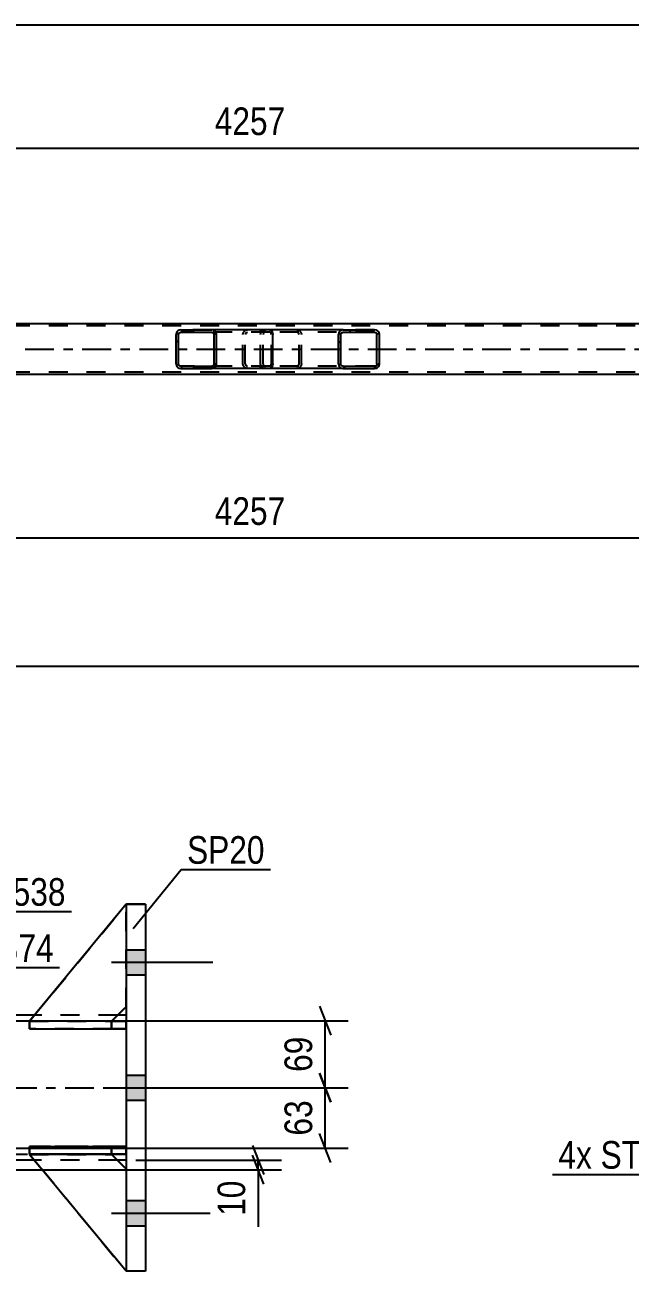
# Model space of a CAD drawing. Header units: millimetres. Extents: x 0 to 841, y 0 to 594.
# Drawn here: x 248.5 to 311.2, y 162.5 to 291.6 of the extents above; entities that cross this region are included whole.
import ezdxf

# ---------------------------------------------------------------- set-up
doc = ezdxf.new("R2010")
doc.units = ezdxf.units.MM
doc.linetypes.add('DXK_LINE_DOT2', pattern=[3.9198, 1.9599, -1.9599])
doc.linetypes.add('DXK_LINE_DOT3', pattern=[5.9187, 2.979, -0.9799, 0.9799, -0.9799])
doc.styles.add('Arial Narrow', font='ARIALN.TTF', dxfattribs={"height": 0.2})

# ---------------------------------------------------------------- blocks, each defined once
blk = doc.blocks.new('Part-318894736-2924 - 2738')
at = {"linetype": 'Continuous'}
h = blk.add_hatch(dxfattribs=at)
h.set_pattern_fill('', scale=0.7, style=0, pattern_type=0)
h.set_pattern_definition([(45, (268.3316, 259.6793), (-1.57154, 1.57154), [])])
h.paths.add_polyline_path([(268.37, 259.5), (268.33, 259.68), (268.22, 259.84), (268.06, 259.94), (267.87, 259.98), (264.68, 259.98), (264.49, 259.94), (264.33, 259.84), (264.22, 259.68), (264.18, 259.5), (264.18, 256.46), (264.22, 256.27), (264.33, 256.12), (264.49, 256.01), (264.68, 255.98), (267.87, 255.98), (268.06, 256.01), (268.22, 256.12), (268.33, 256.27), (268.37, 256.46)])
h.paths.add_polyline_path([(268.1, 256.36), (268.04, 256.29), (267.96, 256.23), (267.87, 256.22), (264.68, 256.22), (264.59, 256.23), (264.51, 256.29), (264.45, 256.36), (264.43, 256.46), (264.43, 259.5), (264.45, 259.59), (264.51, 259.67), (264.59, 259.72), (264.68, 259.74), (267.87, 259.74), (267.96, 259.72), (268.04, 259.67), (268.1, 259.59), (268.12, 259.5), (268.12, 256.46)])
at = {"color": 2, "linetype": 'Continuous'}
for p, q in [((264.22, 259.68), (264.18, 259.5)), ((264.43, 259.5), (264.45, 259.59)), ((264.45, 259.59), (264.51, 259.67)), ((264.68, 259.98), (264.49, 259.94)), ((264.51, 259.67), (264.59, 259.72)), ((264.59, 259.72), (264.68, 259.74)), ((264.68, 259.98), (267.87, 259.98)), ((264.68, 259.74), (267.87, 259.74)), ((273.92, 259.98), (267.87, 259.98)), ((268.06, 259.94), (267.87, 259.98)), ((267.87, 259.74), (267.96, 259.72)), ((267.96, 259.72), (268.04, 259.67)), ((268.04, 259.67), (268.1, 259.59)), ((268.1, 259.59), (268.12, 259.5)), ((268.37, 259.5), (268.33, 259.68)), ((273.92, 259.98), (274.03, 259.94)), ((274.03, 259.94), (274.12, 259.84)), ((274.12, 259.84), (274.17, 259.68)), ((274.17, 259.68), (274.2, 259.5)), ((264.18, 256.46), (264.18, 259.5)), ((264.43, 256.46), (264.43, 259.5)), ((268.12, 256.46), (268.12, 259.5)), ((268.37, 256.46), (268.37, 259.5)), ((274.2, 256.46), (274.2, 259.5)), ((264.18, 256.46), (264.22, 256.27)), ((264.45, 256.36), (264.43, 256.46)), ((264.51, 256.29), (264.45, 256.36)), ((264.49, 256.01), (264.68, 255.98)), ((264.59, 256.23), (264.51, 256.29)), ((264.68, 256.22), (264.59, 256.23)), ((264.68, 256.22), (267.87, 256.22)), ((264.68, 255.98), (267.87, 255.98)), ((267.96, 256.23), (267.87, 256.22)), ((267.87, 255.98), (268.06, 256.01)), ((273.92, 255.98), (267.87, 255.98)), ((268.04, 256.29), (267.96, 256.23)), ((268.1, 256.36), (268.04, 256.29)), ((268.12, 256.46), (268.1, 256.36)), ((268.33, 256.27), (268.37, 256.46)), ((274.03, 256.01), (273.92, 255.98)), ((274.12, 256.12), (274.03, 256.01)), ((274.17, 256.27), (274.12, 256.12)), ((274.2, 256.46), (274.17, 256.27))]:
    blk.add_line(p, q, dxfattribs=at)
at = {"color": 7, "linetype": 'DXK_LINE_DOT2'}
for p, q in [((267.87, 259.98), (264.68, 259.98)), ((273.92, 259.74), (264.68, 259.74)), ((271.09, 259.5), (271.13, 259.68)), ((271.36, 259.59), (271.34, 259.5)), ((271.41, 259.67), (271.36, 259.59)), ((271.4, 259.94), (271.59, 259.98)), ((271.41, 259.67), (271.43, 259.68)), ((271.43, 259.68), (271.49, 259.72)), ((271.49, 259.72), (271.59, 259.74)), ((272.93, 259.74), (272.93, 259.98)), ((273.98, 259.72), (273.92, 259.74)), ((274.02, 259.67), (273.98, 259.72)), ((274.05, 259.59), (274.02, 259.67)), ((274.06, 259.5), (274.05, 259.59)), ((271.09, 256.46), (271.09, 259.5)), ((271.34, 256.46), (271.34, 259.5)), ((274.06, 256.46), (274.06, 259.5)), ((273.92, 256.22), (264.68, 256.22)), ((267.87, 255.98), (264.68, 255.98)), ((271.13, 256.27), (271.09, 256.46)), ((271.34, 256.46), (271.36, 256.36)), ((271.36, 256.36), (271.41, 256.29)), ((271.59, 255.98), (271.4, 256.01)), ((271.41, 256.29), (271.43, 256.27)), ((271.43, 256.27), (271.49, 256.23)), ((271.49, 256.23), (271.59, 256.22)), ((272.93, 255.98), (272.93, 256.22)), ((273.92, 256.22), (273.98, 256.23)), ((273.98, 256.23), (274.02, 256.29)), ((274.02, 256.29), (274.05, 256.36)), ((274.05, 256.36), (274.06, 256.46))]:
    blk.add_line(p, q, dxfattribs=at)
at = {"color": 2, "linetype": 'Continuous'}
for centre, start, end in [((264.67, 259.48), 111.1941, 156.1506), ((267.88, 259.48), 23.8494, 68.8059), ((264.67, 256.47), 203.8494, 248.8059), ((267.88, 256.47), 291.1941, 336.1506)]:
    blk.add_arc(centre, 0.492, start, end, dxfattribs=at)
at = {"color": 7, "linetype": 'DXK_LINE_DOT2'}
for centre, start, end in [((271.58, 259.48), 111.1941, 156.1506), ((271.58, 256.47), 203.8494, 248.8059)]:
    blk.add_arc(centre, 0.492, start, end, dxfattribs=at)
blk = doc.blocks.new('Part-318894736-2923 - 2738')
at = {"linetype": 'Continuous'}
h = blk.add_hatch(dxfattribs=at)
h.set_pattern_fill('', scale=0.7, style=0, pattern_type=0)
h.set_pattern_definition([(45, (285.2158, 259.6793), (-1.57154, 1.57154), [])])
h.paths.add_polyline_path([(285.25, 259.5), (285.22, 259.68), (285.11, 259.84), (284.94, 259.94), (284.74, 259.98), (281.51, 259.98), (281.31, 259.94), (281.15, 259.84), (281.04, 259.68), (281, 259.5), (281, 256.46), (281.04, 256.27), (281.15, 256.12), (281.31, 256.01), (281.51, 255.98), (284.74, 255.98), (284.94, 256.01), (285.11, 256.12), (285.22, 256.27), (285.25, 256.46)])
h.paths.add_polyline_path([(284.98, 256.36), (284.92, 256.29), (284.84, 256.23), (284.74, 256.22), (281.51, 256.22), (281.41, 256.23), (281.33, 256.29), (281.27, 256.36), (281.25, 256.46), (281.25, 259.5), (281.27, 259.59), (281.33, 259.67), (281.41, 259.72), (281.51, 259.74), (284.74, 259.74), (284.84, 259.72), (284.92, 259.67), (284.98, 259.59), (285, 259.5), (285, 256.46)])
at = {"color": 7, "linetype": 'DXK_LINE_DOT2'}
for p, q in [((272.93, 259.5), (272.97, 259.68)), ((273.21, 259.59), (273.19, 259.5)), ((273.26, 259.67), (273.21, 259.59)), ((273.25, 259.94), (273.44, 259.98)), ((273.35, 259.72), (273.26, 259.67)), ((273.44, 259.74), (273.35, 259.72)), ((273.92, 259.98), (273.44, 259.98)), ((284.74, 259.74), (273.44, 259.74)), ((276.68, 259.98), (276.87, 259.94)), ((276.78, 259.72), (276.68, 259.74)), ((276.86, 259.67), (276.78, 259.72)), ((276.91, 259.59), (276.86, 259.67)), ((276.93, 259.5), (276.91, 259.59)), ((277.15, 259.68), (277.19, 259.5)), ((284.74, 259.98), (281.51, 259.98)), ((272.93, 256.46), (272.93, 259.5)), ((273.19, 256.46), (273.19, 259.5)), ((276.93, 256.46), (276.93, 259.5)), ((277.19, 256.46), (277.19, 259.5)), ((272.97, 256.27), (272.93, 256.46)), ((273.19, 256.46), (273.21, 256.36)), ((273.21, 256.36), (273.26, 256.29)), ((273.44, 255.98), (273.25, 256.01)), ((273.26, 256.29), (273.35, 256.23)), ((273.35, 256.23), (273.44, 256.22)), ((284.74, 256.22), (273.44, 256.22)), ((273.92, 255.98), (273.44, 255.98)), ((276.68, 256.22), (276.78, 256.23)), ((276.87, 256.01), (276.68, 255.98)), ((276.78, 256.23), (276.86, 256.29)), ((276.86, 256.29), (276.91, 256.36)), ((276.91, 256.36), (276.93, 256.46)), ((277.19, 256.46), (277.15, 256.27)), ((281.51, 255.98), (284.74, 255.98))]:
    blk.add_line(p, q, dxfattribs=at)
at = {"color": 2, "linetype": 'Continuous'}
for p, q in [((281.51, 259.98), (273.92, 259.98)), ((281.04, 259.68), (281, 259.5)), ((281.25, 259.5), (281.27, 259.59)), ((281.27, 259.59), (281.33, 259.67)), ((281.51, 259.98), (281.31, 259.94)), ((281.33, 259.67), (281.41, 259.72)), ((281.41, 259.72), (281.51, 259.74)), ((281.51, 259.98), (284.74, 259.98)), ((281.51, 259.74), (284.74, 259.74)), ((284.94, 259.94), (284.74, 259.98)), ((284.74, 259.74), (284.84, 259.72)), ((284.84, 259.72), (284.92, 259.67)), ((284.92, 259.67), (284.98, 259.59)), ((284.98, 259.59), (285, 259.5)), ((285.25, 259.5), (285.22, 259.68)), ((281, 256.46), (281, 259.5)), ((281.25, 256.46), (281.25, 259.5)), ((285, 256.46), (285, 259.5)), ((285.25, 256.46), (285.25, 259.5)), ((281.51, 255.98), (273.92, 255.98)), ((281, 256.46), (281.04, 256.27)), ((281.27, 256.36), (281.25, 256.46)), ((281.33, 256.29), (281.27, 256.36)), ((281.31, 256.01), (281.51, 255.98)), ((281.41, 256.23), (281.33, 256.29)), ((281.51, 256.22), (281.41, 256.23)), ((281.51, 256.22), (284.74, 256.22)), ((281.51, 255.98), (284.74, 255.98)), ((284.84, 256.23), (284.74, 256.22)), ((284.74, 255.98), (284.94, 256.01)), ((284.92, 256.29), (284.84, 256.23)), ((284.98, 256.36), (284.92, 256.29)), ((285, 256.46), (284.98, 256.36)), ((285.22, 256.27), (285.25, 256.46))]:
    blk.add_line(p, q, dxfattribs=at)
at = {"color": 7, "linetype": 'DXK_LINE_DOT2'}
for centre, start, end in [((273.42, 259.47), 110.7583, 155.68), ((276.7, 259.47), 24.32, 69.2417), ((273.42, 256.48), 204.32, 249.2417), ((276.7, 256.48), 290.7583, 335.68)]:
    blk.add_arc(centre, 0.496, start, end, dxfattribs=at)
at = {"color": 2, "linetype": 'Continuous'}
for centre, start, end in [((281.49, 259.47), 110.7583, 155.68), ((284.76, 259.47), 24.32, 69.2417), ((281.49, 256.48), 204.32, 249.2417), ((284.76, 256.48), 290.7583, 335.68)]:
    blk.add_arc(centre, 0.496, start, end, dxfattribs=at)
blk = doc.blocks.new('Part-318894736-2862 - 2738')
at = {"color": 7, "linetype": 'DXK_LINE_DOT2'}
for p, q in [((668.45, 260.38), (94.66, 260.38)), ((668.45, 255.58), (94.66, 255.58))]:
    blk.add_line(p, q, dxfattribs=at)
at = {"color": 2, "linetype": 'Continuous'}
for p, q in [((356.18, 260.62), (191.92, 260.62)), ((356.18, 255.34), (191.92, 255.34))]:
    blk.add_line(p, q, dxfattribs=at)
at = {"color": 7, "linetype": 'DXK_LINE_DOT3'}
blk.add_line((94.66, 257.98), (668.45, 257.98), dxfattribs=at)
blk = doc.blocks.new('Part-318894736-6589 - 6559')
at = {"color": 2, "linetype": 'Continuous'}
for p, q in [((249.5, 188.96), (239, 188.96)), ((259, 188.96), (258.1, 188.96)), ((249.49, 173.96), (239, 173.96)), ((259, 173.96), (258.09, 173.96))]:
    blk.add_line(p, q, dxfattribs=at)
at = {"color": 7, "linetype": 'DXK_LINE_DOT2'}
for p, q in [((239, 173.96), (239, 188.96)), ((258.1, 188.96), (249.5, 188.96)), ((259, 188.96), (259, 173.96)), ((259, 188.36), (239, 188.36)), ((239, 174.56), (259, 174.56)), ((258.09, 173.96), (249.49, 173.96))]:
    blk.add_line(p, q, dxfattribs=at)
at = {"color": 7, "linetype": 'DXK_LINE_DOT3'}
blk.add_line((229, 181.46), (269, 181.46), dxfattribs=at)
blk = doc.blocks.new('Part-318894736-6605 - 6559')
at = {"color": 2, "linetype": 'Continuous'}
for p, q in [((249, 174.55), (249, 174.55)), ((257.5, 174.55), (249, 174.55)), ((259, 162.46), (249, 174.55)), ((257.5, 174.55), (257.5, 174.55)), ((257.5, 174.55), (259, 173.05))]:
    blk.add_line(p, q, dxfattribs=at)
at = {"color": 7, "linetype": 'DXK_LINE_DOT2'}
for p, q in [((249, 174.55), (257.5, 174.55)), ((259, 162.46), (249, 174.55)), ((257.5, 174.55), (259, 173.05)), ((259, 173.05), (259, 162.46))]:
    blk.add_line(p, q, dxfattribs=at)
blk = doc.blocks.new('Part-318894736-6606 - 6559')
at = {"color": 7, "linetype": 'DXK_LINE_DOT2'}
for p, q in [((249, 174.55), (257.5, 174.55)), ((259, 162.46), (249, 174.55)), ((249, 174.55), (249, 174.55)), ((257.5, 174.55), (249, 174.55)), ((249, 174.55), (259, 162.46)), ((257.5, 174.55), (259, 173.05)), ((257.5, 174.55), (257.5, 174.55)), ((259, 173.05), (257.5, 174.55)), ((259, 173.05), (259, 162.46))]:
    blk.add_line(p, q, dxfattribs=at)
blk = doc.blocks.new('Part-318894736-6607 - 6559')
at = {"color": 2, "linetype": 'Continuous'}
for p, q in [((259, 200.46), (249, 188.35)), ((259, 200.46), (259, 200.46)), ((259, 200.46), (259, 200.46)), ((257.51, 188.36), (259, 189.85)), ((250.24, 188.35), (249, 188.35)), ((249, 188.35), (249, 188.35))]:
    blk.add_line(p, q, dxfattribs=at)
at = {"color": 7, "linetype": 'DXK_LINE_DOT2'}
for p, q in [((259, 200.46), (249, 188.35)), ((259, 189.85), (259, 200.46)), ((257.5, 188.35), (259, 189.85)), ((257.5, 188.35), (249, 188.35)), ((257.5, 188.35), (250.24, 188.35)), ((257.5, 188.35), (257.51, 188.36)), ((257.5, 188.35), (257.5, 188.35))]:
    blk.add_line(p, q, dxfattribs=at)
blk = doc.blocks.new('Part-318894736-6608 - 6559')
at = {"color": 7, "linetype": 'DXK_LINE_DOT2'}
for p, q in [((259, 200.46), (249, 188.35)), ((249, 188.35), (259, 200.46)), ((259, 189.85), (259, 200.46)), ((257.5, 188.35), (259, 189.85)), ((257.5, 188.35), (259, 189.85)), ((249, 188.35), (257.5, 188.35)), ((249, 188.35), (249, 188.35)), ((257.5, 188.35), (249, 188.35)), ((257.5, 188.35), (257.5, 188.35))]:
    blk.add_line(p, q, dxfattribs=at)
blk = doc.blocks.new('Part-318894736-6609 - 6559')
at = {"color": 7, "linetype": 'DXK_LINE_DOT2'}
for p, q in [((249, 174.56), (249, 175.36)), ((249, 175.36), (257.5, 175.36)), ((259, 175.36), (249, 175.36)), ((257.5, 174.56), (249, 174.56)), ((249, 174.56), (259, 174.56)), ((257.5, 174.56), (257.5, 175.36)), ((257.5, 175.36), (259, 175.36)), ((259, 174.56), (257.5, 174.56)), ((259, 174.56), (259, 175.36)), ((259, 174.56), (259, 175.36)), ((259, 175.36), (259, 175.36)), ((259, 174.56), (259, 174.56))]:
    blk.add_line(p, q, dxfattribs=at)
blk = doc.blocks.new('Part-318894736-6610 - 6559')
at = {"color": 7, "linetype": 'DXK_LINE_DOT2'}
for p, q in [((249, 187.56), (249, 188.36)), ((249, 188.36), (257.5, 188.36)), ((259, 188.36), (249, 188.36)), ((257.5, 187.56), (249, 187.56)), ((249, 187.56), (259, 187.56)), ((257.5, 187.56), (257.5, 188.36)), ((257.5, 188.36), (259, 188.36)), ((259, 187.56), (257.5, 187.56)), ((259, 187.56), (259, 188.36)), ((259, 187.56), (259, 188.36)), ((259, 188.36), (259, 188.36)), ((259, 187.56), (259, 187.56))]:
    blk.add_line(p, q, dxfattribs=at)
blk = doc.blocks.new('Part-318894736-6611 - 6559')
at = {"color": 2, "linetype": 'Continuous'}
for p, q in [((249, 175.36), (259, 175.36)), ((249, 175.36), (249, 174.56)), ((259, 174.56), (249, 174.56)), ((259, 175.36), (259, 175.36)), ((259, 174.56), (259, 175.36))]:
    blk.add_line(p, q, dxfattribs=at)
at = {"color": 7, "linetype": 'DXK_LINE_DOT2'}
for p, q in [((257.5, 175.36), (249, 175.36)), ((249, 174.56), (257.5, 174.56)), ((259, 175.36), (257.5, 175.36)), ((257.5, 175.36), (257.5, 174.56)), ((257.5, 174.56), (259, 174.56)), ((259, 175.36), (259, 175.36))]:
    blk.add_line(p, q, dxfattribs=at)
blk = doc.blocks.new('Bolt-318894736-6635 - 6559')
at = {"linetype": 'Continuous'}
for points in [[(261, 193.16), (261, 195.76), (259, 195.76), (259, 193.16)], [(261, 193.16), (261, 195.76), (259, 195.76), (259, 193.16)], [(261, 193.16), (261, 195.76), (259, 195.76), (259, 193.16)], [(261, 180.16), (261, 182.76), (259, 182.76), (259, 180.16)], [(261, 180.16), (261, 182.76), (259, 182.76), (259, 180.16)], [(261, 167.16), (261, 169.76), (259, 169.76), (259, 167.16)], [(261, 167.16), (261, 169.76), (259, 169.76), (259, 167.16)], [(261, 167.16), (261, 169.76), (259, 169.76), (259, 167.16)]]:
    blk.add_hatch(color=1, dxfattribs=at).paths.add_polyline_path(points)
at = {"color": 1, "linetype": 'Continuous'}
for p, q in [((259, 195.76), (261, 195.76)), ((259, 195.76), (261, 195.76)), ((259, 195.76), (261, 195.76)), ((257.5, 194.46), (268, 194.46)), ((257.5, 194.46), (268, 194.46)), ((257.5, 194.46), (268, 194.46)), ((259, 193.16), (261, 193.16)), ((259, 193.16), (261, 193.16)), ((259, 193.16), (261, 193.16)), ((259, 182.76), (261, 182.76)), ((259, 182.76), (261, 182.76)), ((257.5, 181.46), (268, 181.46)), ((257.5, 181.46), (268, 181.46)), ((259, 180.16), (261, 180.16)), ((259, 180.16), (261, 180.16)), ((259, 169.76), (261, 169.76)), ((259, 169.76), (261, 169.76)), ((259, 169.76), (261, 169.76)), ((257.5, 168.46), (268, 168.46)), ((257.5, 168.46), (268, 168.46)), ((257.5, 168.46), (268, 168.46)), ((259, 167.16), (261, 167.16)), ((259, 167.16), (261, 167.16)), ((259, 167.16), (261, 167.16))]:
    blk.add_line(p, q, dxfattribs=at)
blk = doc.blocks.new('Part-318894736-6728 - 6559')
at = {"color": 2, "linetype": 'Continuous'}
for p, q in [((259, 200.46), (261, 200.46)), ((259, 200.46), (259, 200.46)), ((259, 200.46), (259, 162.46)), ((261, 200.46), (261, 200.46)), ((261, 200.46), (261, 162.46)), ((261, 162.46), (259, 162.46))]:
    blk.add_line(p, q, dxfattribs=at)
at = {"color": 7, "linetype": 'DXK_LINE_DOT2'}
for p, q in [((261, 200.46), (259, 200.46)), ((259, 200.46), (259, 200.46)), ((261, 200.46), (261, 200.46)), ((261, 162.46), (259, 162.46))]:
    blk.add_line(p, q, dxfattribs=at)
blk = doc.blocks.new('Part-318894736-6737 - 6559')
at = {"color": 2, "linetype": 'Continuous'}
for p, q in [((249, 188.36), (249, 188.36)), ((249, 188.36), (249, 187.56)), ((249, 187.56), (259, 187.56)), ((259, 188.36), (250.24, 188.36)), ((259, 188.36), (259, 188.36)), ((259, 188.36), (259, 187.56))]:
    blk.add_line(p, q, dxfattribs=at)
at = {"color": 7, "linetype": 'DXK_LINE_DOT2'}
for p, q in [((250.24, 188.36), (249, 188.36)), ((257.5, 188.36), (249, 188.36)), ((249, 187.56), (257.5, 187.56)), ((257.5, 188.36), (259, 188.36)), ((257.5, 188.36), (257.5, 187.56)), ((257.5, 187.56), (259, 187.56)), ((259, 188.36), (259, 188.36))]:
    blk.add_line(p, q, dxfattribs=at)
blk = doc.blocks.new('StraightDimension-318894736-3101 - 2738')
at = {"color": 7, "linetype": 'Continuous'}
blk.add_line((86.04, 291.57), (677.07, 291.57), dxfattribs=at)
blk = doc.blocks.new('StraightDimension-318894736-3030 - 2738')
at = {"color": 7, "linetype": 'Continuous'}
blk.add_line((85.4, 225.12), (677.71, 225.12), dxfattribs=at)
blk = doc.blocks.new('StraightDimension-318894736-3041 - 2738')
at = {"color": 7, "linetype": 'Continuous'}
blk.add_line((186.72, 278.81), (356.98, 278.81), dxfattribs=at)
at = {"color": 0}
blk.add_wipeout([(276.11, 279.56), (276.11, 283.76), (267.59, 283.76), (267.59, 279.56)], dxfattribs=at)
at = {"color": 3, "style": 'Arial Narrow'}
blk.add_text('4257', height=2.863, dxfattribs=at).set_placement((268.19, 280.16))
blk = doc.blocks.new('StraightDimension-318894736-3138 - 2738')
at = {"color": 7, "linetype": 'Continuous'}
blk.add_line((186.72, 238.42), (356.98, 238.42), dxfattribs=at)
at = {"color": 0}
blk.add_wipeout([(276.11, 239.17), (276.11, 243.37), (267.59, 243.37), (267.59, 239.17)], dxfattribs=at)
at = {"color": 3, "style": 'Arial Narrow'}
blk.add_text('4257', height=2.863, dxfattribs=at).set_placement((268.19, 239.77))
blk = doc.blocks.new('StraightDimension-318894736-6791 - 6559')
at = {"color": 7, "linetype": 'Continuous'}
for p, q in [((279.03, 182.96), (280.23, 179.96)), ((265.88, 181.46), (282.03, 181.46)), ((279.63, 175.2), (279.63, 181.46)), ((280.23, 173.7), (279.03, 176.7)), ((232.4, 175.2), (282.03, 175.2))]:
    blk.add_line(p, q, dxfattribs=at)
at = {"color": 0}
blk.add_wipeout([(278.88, 180.76), (274.68, 180.76), (274.68, 175.9), (278.88, 175.9)], dxfattribs=at)
at = {"color": 3, "style": 'Arial Narrow'}
blk.add_text('63', height=2.863, rotation=90.0002, dxfattribs=at).set_placement((278.28, 176.5))
blk = doc.blocks.new('StraightDimension-318894736-6750 - 6559')
at = {"color": 7, "linetype": 'Continuous'}
for p, q in [((272.09, 175.46), (273.29, 172.46)), ((273.29, 171.46), (272.09, 174.46)), ((260, 173.96), (275.09, 173.96)), ((272.69, 172.96), (272.69, 173.96)), ((240, 172.96), (275.09, 172.96)), ((272.69, 172.96), (272.69, 167.06)), ((272.69, 172.96), (272.69, 167.06))]:
    blk.add_line(p, q, dxfattribs=at)
at = {"color": 0}
blk.add_wipeout([(271.94, 172.44), (267.74, 172.44), (267.74, 167.58), (271.94, 167.58)], dxfattribs=at)
at = {"color": 3, "style": 'Arial Narrow'}
blk.add_text('10', height=2.863, rotation=90.0002, dxfattribs=at).set_placement((271.34, 168.18))
blk = doc.blocks.new('StraightDimension-318894736-6783 - 6559')
at = {"color": 7, "linetype": 'Continuous'}
for p, q in [((279.03, 189.9), (280.23, 186.9)), ((232.4, 188.4), (282.03, 188.4)), ((279.63, 181.46), (279.63, 188.4)), ((280.23, 179.96), (279.03, 182.96)), ((265.88, 181.46), (282.03, 181.46))]:
    blk.add_line(p, q, dxfattribs=at)
at = {"color": 0}
blk.add_wipeout([(278.88, 187.36), (274.68, 187.36), (274.68, 182.5), (278.88, 182.5)], dxfattribs=at)
at = {"color": 3, "style": 'Arial Narrow'}
blk.add_text('69', height=2.863, rotation=90.0002, dxfattribs=at).set_placement((278.28, 183.1))
blk = doc.blocks.new('Mark-318894736-6585 - 6559')
at = {"color": 0}
blk.add_wipeout([(251.51, 194.5), (251.51, 197.5), (243.66, 197.5), (243.66, 194.5)], dxfattribs=at)
blk.add_wipeout([(251.51, 194.5), (251.51, 197.5), (243.66, 197.5), (243.66, 194.5)], dxfattribs=at)
at = {"color": 30, "linetype": 'Continuous'}
for p, q in [((240.41, 187.28), (243.06, 193.9)), ((243.06, 193.9), (252.11, 193.9))]:
    blk.add_line(p, q, dxfattribs=at)
at = {"color": 3, "style": 'Arial Narrow'}
blk.add_text('TB74', height=2.863, dxfattribs=at).set_placement((243.66, 194.5))
blk = doc.blocks.new('Mark-318894736-6590 - 6559')
at = {"color": 0}
blk.add_wipeout([(252.75, 200.31), (252.75, 203.31), (243.24, 203.31), (243.24, 200.31)], dxfattribs=at)
blk.add_wipeout([(252.75, 200.31), (252.75, 203.31), (243.24, 203.31), (243.24, 200.31)], dxfattribs=at)
at = {"color": 30, "linetype": 'Continuous'}
for p, q in [((238.23, 186.53), (242.64, 199.71)), ((242.64, 199.71), (253.35, 199.71))]:
    blk.add_line(p, q, dxfattribs=at)
at = {"color": 3, "style": 'Arial Narrow'}
blk.add_text('PL538', height=2.863, dxfattribs=at).set_placement((243.24, 200.31))
blk = doc.blocks.new('Mark-318894736-6724 - 6559')
at = {"color": 0}
blk.add_wipeout([(273.36, 204.66), (273.36, 207.66), (265.32, 207.66), (265.32, 204.66)], dxfattribs=at)
blk.add_wipeout([(273.36, 204.66), (273.36, 207.66), (265.32, 207.66), (265.32, 204.66)], dxfattribs=at)
at = {"color": 30, "linetype": 'Continuous'}
for p, q in [((259.72, 197.94), (264.72, 204.06)), ((264.72, 204.06), (273.96, 204.06))]:
    blk.add_line(p, q, dxfattribs=at)
at = {"color": 3, "style": 'Arial Narrow'}
blk.add_text('SP20', height=2.863, dxfattribs=at).set_placement((265.32, 204.66))
blk = doc.blocks.new('MarkSet-318894736-2727 - 2384')
at = {"color": 0}
for points in [[(307.27, 173.07), (307.27, 176.07), (303.8, 176.07), (303.8, 173.07)], [(316.02, 173.07), (316.02, 176.07), (308.17, 176.07), (308.17, 173.07)], [(321.49, 173.07), (321.49, 176.07), (316.92, 176.07), (316.92, 173.07)]]:
    blk.add_wipeout(points, dxfattribs=at)
for points in [[(307.27, 173.07), (307.27, 176.07), (303.8, 176.07), (303.8, 173.07)], [(316.02, 173.07), (316.02, 176.07), (308.17, 176.07), (308.17, 173.07)], [(321.49, 173.07), (321.49, 176.07), (316.92, 176.07), (316.92, 173.07)]]:
    blk.add_wipeout(points, dxfattribs=at)
at = {"color": 30, "linetype": 'Continuous'}
for p in [(330.38, 183.6), (303.2, 172.47)]:
    blk.add_line(p, (322.09, 172.47), dxfattribs=at)
at = {"color": 3, "style": 'Arial Narrow'}
for s, p in [('4x', (303.8, 173.07)), ('ST33', (308.17, 173.07)), ('NS', (316.92, 173.07))]:
    blk.add_text(s, height=2.863, dxfattribs=at).set_placement(p)

msp = doc.modelspace()

# ---------------------------------------------------------------- block references
for name in ['StraightDimension-318894736-3101 - 2738', 'Part-318894736-2862 - 2738', 'Part-318894736-2924 - 2738', 'Part-318894736-2923 - 2738', 'StraightDimension-318894736-3030 - 2738', 'Part-318894736-6607 - 6559', 'Part-318894736-6608 - 6559', 'Part-318894736-6728 - 6559', 'Bolt-318894736-6635 - 6559', 'Part-318894736-6589 - 6559', 'Part-318894736-6610 - 6559', 'Part-318894736-6737 - 6559', 'MarkSet-318894736-2727 - 2384', 'Part-318894736-6609 - 6559', 'Part-318894736-6611 - 6559', 'Part-318894736-6605 - 6559', 'Part-318894736-6606 - 6559']:
    msp.add_blockref(name, (0, 0))

# ---------------------------------------------------------------- next in the draw order: block references
for name in ['StraightDimension-318894736-3041 - 2738', 'StraightDimension-318894736-3138 - 2738', 'Mark-318894736-6724 - 6559', 'StraightDimension-318894736-6791 - 6559']:
    msp.add_blockref(name, (0, 0))

# ---------------------------------------------------------------- next in the draw order: block references
for name in ['StraightDimension-318894736-6783 - 6559', 'StraightDimension-318894736-6750 - 6559']:
    msp.add_blockref(name, (0, 0))

# ---------------------------------------------------------------- next in the draw order: block references
msp.add_blockref('Mark-318894736-6585 - 6559', (0, 0))

# ---------------------------------------------------------------- next in the draw order: block references
msp.add_blockref('Mark-318894736-6590 - 6559', (0, 0))

doc.saveas('drawing.dxf')
